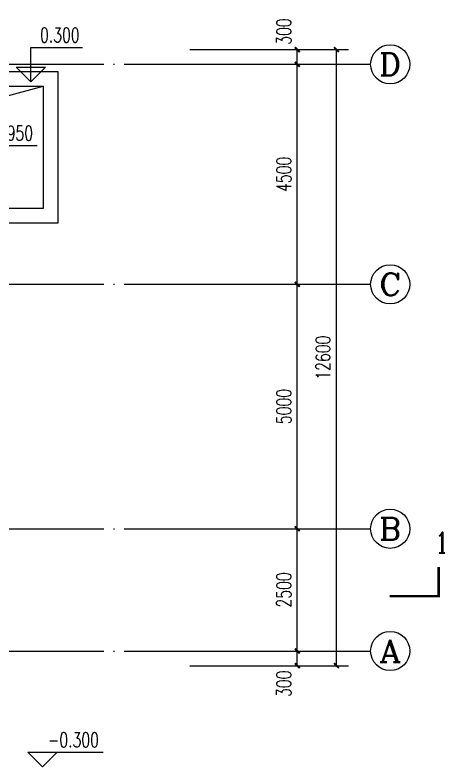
# Model space of a CAD drawing. Extents: x 5205853 to 5320510, y -422737 to -363337.
# Drawn here: x 5269256 to 5278053, y -392732 to -377352 of the extents above; entities that cross this region are included whole.
import ezdxf
from ezdxf.enums import TextEntityAlignment as Align

# ---------------------------------------------------------------- set-up
doc = ezdxf.new("R2010")
doc.units = 0
doc.header["$LTSCALE"] = 1000
doc.header["$MEASUREMENT"] = 0
doc.linetypes.add('DOTE', pattern=[2.42, 2, -0.2, 0.02, -0.2])
doc.layers.get('0').update_dxf_attribs({"linetype": 'CONTINUOUS'})
doc.layers.get('Defpoints').update_dxf_attribs({"linetype": 'CONTINUOUS'})
for name, color, linetype in [('AXIS', 3, 'CONTINUOUS'), ('AXIS_TEXT', 7, 'CONTINUOUS'), ('DIM_ELEV', 3, 'CONTINUOUS'), ('DIM_SYMB', 3, 'CONTINUOUS'), ('DOTE', 252, 'CONTINUOUS'), ('PUB_TEXT', 7, 'CONTINUOUS')]:
    doc.layers.add(name, color=color, linetype=linetype)
doc.styles.add('_TCH_AXIS', font='COMPLEX', dxfattribs={"bigfont": 'GBCBIG'})
doc.styles.add('_TCH_DIM', font='SIMPLEX', dxfattribs={"bigfont": 'GBCBIG'})
doc.styles.add('_TCH_DIM_T3', font='SIMPLEX', dxfattribs={"width": 0.705882, "bigfont": 'GBCBIG'})
doc.styles.add('_TCH_LABEL', font='COMPLEX', dxfattribs={"bigfont": 'GBCBIG'})
doc.styles.add('COMPLEX', font='COMPLEX')
doc.dimstyles.new('_TCH_ARCH&&100', dxfattribs={"dimtxt": 297.5, "dimasz": 100, "dimexe": 250, "dimexo": 300, "dimgap": 126.25, "dimtad": 1, "dimdec": 0, "dimzin": 0, "dimdsep": 46, "dimtxsty": '_TCH_DIM_T3', "dimblk": 'ARCHTICK', "dimcen": 0.09, "dimclrt": 7, "dimazin": 2, "dimtfac": 1, "dimtdec": 0, "dimtix": 1, "dimtmove": 2, "dimatfit": 3, "dimfxl": 0, "dimtolj": 1, "dimtzin": 0, "dimarcsym": 0})

# ---------------------------------------------------------------- blocks, each defined once
blk = doc.blocks.new('_ArchTick')
at = {"color": 0, "linetype": 'ByBlock', "const_width": 0.4}
blk.add_lwpolyline([(-0.5, -0.5), (0.5, 0.5)], dxfattribs=at)
blk = doc.blocks.new('*D256')
at = {"layer": 'AXIS', "color": 0, "lineweight": -2}
for p, q in [((5272832, -390360), (5275282, -390360)), ((5275032, -390660), (5275032, -390360)), ((5272832, -390660), (5275282, -390660))]:
    blk.add_line(p, q, dxfattribs=at)
at = {"layer": 'Defpoints', "color": 0}
for p in [(5272532, -390360), (5275032, -390360), (5272532, -390660)]:
    blk.add_point(p, dxfattribs=at)
at = {"layer": 'AXIS', "color": 0, "lineweight": -2, "xscale": 100, "yscale": 100, "zscale": 100}
for p, rotation in [((5275032, -390360), 90), ((5275032, -390660), 270)]:
    blk.add_blockref('_ArchTick', p, dxfattribs=dict(at, rotation=rotation))
at = {"layer": 'AXIS', "color": 7, "insert": (5274757, -391030), "char_height": 297.5, "attachment_point": 5, "rotation": 90, "style": '_TCH_DIM_T3'}
blk.add_mtext('\\A1;300', dxfattribs=at)
blk = doc.blocks.new('*D257')
at = {"layer": 'AXIS', "color": 0, "lineweight": -2}
for p, q in [((5272832, -387860), (5275282, -387860)), ((5275032, -390360), (5275032, -387860)), ((5272832, -390360), (5275282, -390360))]:
    blk.add_line(p, q, dxfattribs=at)
at = {"layer": 'Defpoints', "color": 0}
for p in [(5272532, -387860), (5275032, -387860), (5272532, -390360)]:
    blk.add_point(p, dxfattribs=at)
at = {"layer": 'AXIS', "color": 0, "lineweight": -2, "xscale": 100, "yscale": 100, "zscale": 100}
for p, rotation in [((5275032, -387860), 90), ((5275032, -390360), 270)]:
    blk.add_blockref('_ArchTick', p, dxfattribs=dict(at, rotation=rotation))
at = {"layer": 'AXIS', "color": 7, "insert": (5274757, -389110), "char_height": 297.5, "attachment_point": 5, "rotation": 90, "style": '_TCH_DIM_T3'}
blk.add_mtext('\\A1;2500', dxfattribs=at)
blk = doc.blocks.new('*D258')
at = {"layer": 'AXIS', "color": 0, "lineweight": -2}
for p, q in [((5272832, -382860), (5275282, -382860)), ((5275032, -387860), (5275032, -382860)), ((5272832, -387860), (5275282, -387860))]:
    blk.add_line(p, q, dxfattribs=at)
at = {"layer": 'Defpoints', "color": 0}
for p in [(5272532, -382860), (5275032, -382860), (5272532, -387860)]:
    blk.add_point(p, dxfattribs=at)
at = {"layer": 'AXIS', "color": 0, "lineweight": -2, "xscale": 100, "yscale": 100, "zscale": 100}
for p, rotation in [((5275032, -382860), 90), ((5275032, -387860), 270)]:
    blk.add_blockref('_ArchTick', p, dxfattribs=dict(at, rotation=rotation))
at = {"layer": 'AXIS', "color": 7, "insert": (5274757, -385360), "char_height": 297.5, "attachment_point": 5, "rotation": 90, "style": '_TCH_DIM_T3'}
blk.add_mtext('\\A1;5000', dxfattribs=at)
blk = doc.blocks.new('*D259')
at = {"layer": 'AXIS', "color": 0, "lineweight": -2}
for p, q in [((5272832, -378360), (5275282, -378360)), ((5275032, -382860), (5275032, -378360)), ((5272832, -382860), (5275282, -382860))]:
    blk.add_line(p, q, dxfattribs=at)
at = {"layer": 'Defpoints', "color": 0}
for p in [(5272532, -378360), (5275032, -378360), (5272532, -382860)]:
    blk.add_point(p, dxfattribs=at)
at = {"layer": 'AXIS', "color": 0, "lineweight": -2, "xscale": 100, "yscale": 100, "zscale": 100}
for p, rotation in [((5275032, -378360), 90), ((5275032, -382860), 270)]:
    blk.add_blockref('_ArchTick', p, dxfattribs=dict(at, rotation=rotation))
at = {"layer": 'AXIS', "color": 7, "insert": (5274757, -380610), "char_height": 297.5, "attachment_point": 5, "rotation": 90, "style": '_TCH_DIM_T3'}
blk.add_mtext('\\A1;4500', dxfattribs=at)
blk = doc.blocks.new('*D260')
at = {"layer": 'AXIS', "color": 0, "lineweight": -2}
for p, q in [((5272832, -378060), (5275282, -378060)), ((5275032, -378360), (5275032, -378060)), ((5272832, -378360), (5275282, -378360))]:
    blk.add_line(p, q, dxfattribs=at)
at = {"layer": 'Defpoints', "color": 0}
for p in [(5272532, -378060), (5275032, -378060), (5272532, -378360)]:
    blk.add_point(p, dxfattribs=at)
at = {"layer": 'AXIS', "color": 0, "lineweight": -2, "xscale": 100, "yscale": 100, "zscale": 100}
for p, rotation in [((5275032, -378060), 90), ((5275032, -378360), 270)]:
    blk.add_blockref('_ArchTick', p, dxfattribs=dict(at, rotation=rotation))
at = {"layer": 'AXIS', "color": 7, "insert": (5274757, -377690), "char_height": 297.5, "attachment_point": 5, "rotation": 90, "style": '_TCH_DIM_T3'}
blk.add_mtext('\\A1;300', dxfattribs=at)
blk = doc.blocks.new('*D261')
at = {"layer": 'AXIS', "color": 0, "lineweight": -2}
for p, q in [((5272832, -378060), (5276082, -378060)), ((5275832, -390660), (5275832, -378060)), ((5272832, -390660), (5276082, -390660))]:
    blk.add_line(p, q, dxfattribs=at)
at = {"layer": 'Defpoints', "color": 0}
for p in [(5272532, -378060), (5275832, -378060), (5272532, -390660)]:
    blk.add_point(p, dxfattribs=at)
at = {"layer": 'AXIS', "color": 0, "lineweight": -2, "xscale": 100, "yscale": 100, "zscale": 100}
for p, rotation in [((5275832, -378060), 90), ((5275832, -390660), 270)]:
    blk.add_blockref('_ArchTick', p, dxfattribs=dict(at, rotation=rotation))
at = {"layer": 'AXIS', "color": 7, "insert": (5275557, -384360), "char_height": 297.5, "attachment_point": 5, "rotation": 90, "style": '_TCH_DIM_T3'}
blk.add_mtext('\\A1;12600', dxfattribs=at)
blk = doc.blocks.new('_AXISO')
blk.add_circle((0, 0), 0.5)
at = {"layer": 'AXIS_TEXT', "style": 'COMPLEX', "width": 1.041667}
blk.add_attdef('A', text='', height=0.56, dxfattribs=at).set_placement((-0.25, -0.28), (0.25, -0.28), align=Align.FIT)

msp = doc.modelspace()

# ---------------------------------------------------------------- linework, layer by layer
at = {"color": 0}
for points in [[(5268232.3, -378509.7), (5270132.3, -378509.7), (5270132.3, -381609.7), (5268232.3, -381609.7)], [(5268232.3, -378809.7), (5269832.3, -378809.7), (5269832.3, -381309.7), (5268232.3, -381309.7)], [(5268232.3, -381309.7), (5268667.7, -379118.1), (5269832.3, -378809.7)]]:
    msp.add_lwpolyline(points, dxfattribs=at)
at = {"layer": 'AXIS', "color": 0}
for p, q in [((5272532.3, -378359.9), (5276532.3, -378359.9)), ((5272532.3, -382859.9), (5276532.3, -382859.9)), ((5272532.3, -387859.9), (5276532.3, -387859.9)), ((5272532.3, -390359.9), (5276532.3, -390359.9))]:
    msp.add_line(p, q, dxfattribs=at)
at = {"layer": 'DIM_ELEV', "color": 0}
for p, q in [((5269580.5, -378715.6), (5269580.5, -378015.6)), ((5269580.5, -378015.6), (5270637.8, -378015.6)), ((5269580.5, -378715.6), (5269280.5, -378415.6)), ((5269280.5, -378415.6), (5269880.5, -378415.6)), ((5269580.5, -378715.6), (5269880.5, -378415.6)), ((5268353.9, -380020.6), (5269711.2, -380020.6)), ((5269818.9, -392731.5), (5269518.9, -392431.5)), ((5269518.9, -392431.5), (5271059.1, -392431.5)), ((5269818.9, -392731.5), (5270118.9, -392431.5))]:
    msp.add_line(p, q, dxfattribs=at)
at = {"layer": 'DIM_SYMB', "color": 0, "const_width": 50}
msp.add_lwpolyline([(5276924.5, -389239), (5277924.5, -389239), (5277924.5, -388639)], dxfattribs=at)
at = {"layer": 'DOTE', "linetype": 'DOTE'}
for p, q in [((5252132.3, -378359.9), (5272532.3, -378359.9)), ((5252132.3, -382859.9), (5272532.3, -382859.9)), ((5252132.3, -387859.9), (5272532.3, -387859.9)), ((5252132.3, -390359.9), (5272532.3, -390359.9))]:
    msp.add_line(p, q, dxfattribs=at)

# ---------------------------------------------------------------- block references
at = {"layer": 'AXIS', "color": 0}
ref = msp.add_blockref('_AXISO', (5276932.3, -378359.9), dxfattribs=dict(at, xscale=800, yscale=800, zscale=800))
ref.add_attrib('A', 'D', dxfattribs={"layer": 'AXIS_TEXT', "color": 0, "height": 452.5, "style": '_TCH_AXIS', "width": 1.235294}).set_placement((5276706.1, -378586.2), (5277158.6, -378586.2), align=Align.FIT)
ref = msp.add_blockref('_AXISO', (5276932.3, -382859.9), dxfattribs=dict(at, xscale=800, yscale=800, zscale=800))
ref.add_attrib('A', 'C', dxfattribs={"layer": 'AXIS_TEXT', "color": 0, "height": 452.5, "style": '_TCH_AXIS', "width": 1.4}).set_placement((5276706.1, -383086.2), (5277158.6, -383086.2), align=Align.FIT)
ref = msp.add_blockref('_AXISO', (5276932.3, -387859.9), dxfattribs=dict(at, xscale=800, yscale=800, zscale=800))
ref.add_attrib('A', 'B', dxfattribs={"layer": 'AXIS_TEXT', "color": 0, "height": 452.5, "style": '_TCH_AXIS', "width": 1.235294}).set_placement((5276706.1, -388086.2), (5277158.6, -388086.2), align=Align.FIT)
ref = msp.add_blockref('_AXISO', (5276932.3, -390359.9), dxfattribs=dict(at, xscale=800, yscale=800, zscale=800))
ref.add_attrib('A', 'A', dxfattribs={"layer": 'AXIS_TEXT', "color": 0, "height": 452.5, "style": '_TCH_AXIS', "width": 1.166667}).set_placement((5276706.1, -390586.2), (5277158.6, -390586.2), align=Align.FIT)

# ---------------------------------------------------------------- texts
at = {"layer": 'PUB_TEXT', "color": 0, "width": 0.705882}
for s, height, style, p in [('0.300', 297.5, '_TCH_DIM', (5269767.8, -377910.6)), ('-0.950', 297.5, '_TCH_DIM', (5268581.2, -379915.6)), ('1', 425, '_TCH_LABEL', (5277860.2, -388351.5)), ('-0.300', 297.5, '_TCH_DIM', (5269929.1, -392326.5))]:
    msp.add_text(s, height=height, dxfattribs=dict(at, style=style)).set_placement(p)

# ---------------------------------------------------------------- dimensions: what is measured, and where the dimension line sits
at = {"layer": 'AXIS', "color": 0}
for base, p1, p2, picture, middle in [((5275032.3, -378059.9), (5272532.3, -378359.9), (5272532.3, -378059.9), '*D260', (5274757.3, -377689.9)), ((5275032.3, -390359.9), (5272532.3, -390659.9), (5272532.3, -390359.9), '*D256', (5274757.3, -391029.9))]:
    dim = msp.add_linear_dim(base=base, p1=p1, p2=p2, angle=90, dimstyle='_TCH_ARCH&&100', dxfattribs=at)
    dim.commit()
    dim.dimension.update_dxf_attribs({"geometry": picture, "text_midpoint": middle, "dimtype": 161})
for p1, p2, distance, picture, middle in [((5272532.3, -390659.9), (5272532.3, -378059.9), -3300, '*D261', (5275557.3, -384359.9)), ((5272532.3, -382859.9), (5272532.3, -378359.9), -2500, '*D259', (5274757.3, -380609.9)), ((5272532.3, -387859.9), (5272532.3, -382859.9), -2500, '*D258', (5274757.3, -385359.9)), ((5272532.3, -390359.9), (5272532.3, -387859.9), -2500, '*D257', (5274757.3, -389109.9))]:
    dim = msp.add_aligned_dim(p1=p1, p2=p2, distance=distance, dimstyle='_TCH_ARCH&&100', dxfattribs=at)
    dim.commit()
    dim.dimension.update_dxf_attribs({"geometry": picture, "text_midpoint": middle})

doc.saveas('drawing.dxf')
